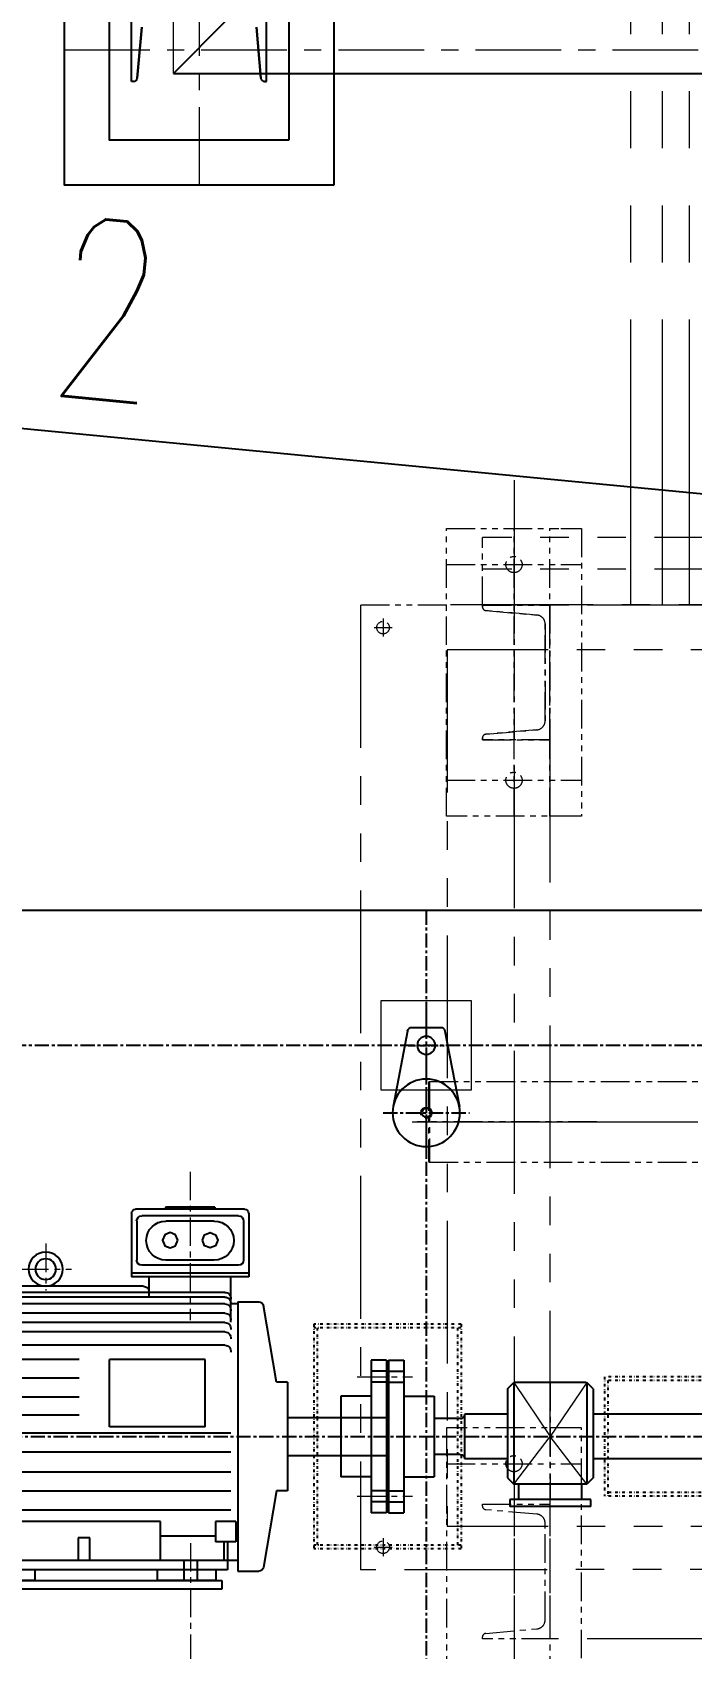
# Model space of a CAD drawing. Header units: millimetres. Extents: x -243837 to -5443, y 40 to 285140.
# Drawn here: x -233497 to -232764, y 136343 to 138140 of the extents above; entities that cross this region are included whole.
import ezdxf

# ---------------------------------------------------------------- set-up
doc = ezdxf.new("R2010")
doc.units = ezdxf.units.MM
for name, pattern in [('CENTER', [50.8, 31.75, -6.35, 6.35, -6.35]), ('DASHED', [0.75, 0.5, -0.25]), ('DIVIDE', [1.25, 0.5, -0.25, 0, -0.25, 0, -0.25]), ('HIDDEN', [0.375, 0.25, -0.125]), ('PHANTOM', [63.5, 31.75, -6.35, 6.35, -6.35, 6.35, -6.35])]:
    doc.linetypes.add(name, pattern=pattern)
for name, color, linetype, lineweight in [('CEN', 1, 'CENTER', 9), ('DIM', 1, 'Continuous', 9), ('PHANTAM', 21, 'PHANTOM', 0), ('R-OBJECT', 2, 'Continuous', 20)]:
    doc.layers.add(name, color=color, linetype=linetype, lineweight=lineweight)
for name, color, linetype in [('DAS', 3, 'DASHED'), ('DWG', 7, 'Continuous'), ('M_BLOCK', 7, 'Continuous'), ('M_CENTERLINE', 4, 'CENTER'), ('M_DIM', 1, 'Continuous'), ('M_SURROUND', 8, 'DIVIDE'), ('M_VIS', 2, 'Continuous'), ('object', 4, 'Continuous')]:
    doc.layers.add(name, color=color, linetype=linetype)
doc.styles.add('KA', font='romans.shx', dxfattribs={"width": 0.7})
doc.dimstyles.new('KAT', dxfattribs={"dimscale": 125, "dimtxt": 2.5, "dimasz": 2, "dimexe": 1, "dimexo": 0.06, "dimgap": 0.5, "dimtad": 1, "dimdec": 0, "dimzin": 0, "dimdsep": 46, "dimtxsty": 'KA', "dimcen": 1.5, "dimclrd": 1, "dimclre": 1, "dimclrt": 4, "dimadec": 0, "dimazin": 0, "dimtfac": 1, "dimtdec": 0, "dimtmove": 0, "dimatfit": 2, "dimfxl": 1.5, "dimtolj": 1, "dimtzin": 0, "dimarcsym": 0})

# ---------------------------------------------------------------- blocks, each defined once
blk = doc.blocks.new('A$C007C4DB9')
at = {"color": 8, "linetype": 'HIDDEN', "ltscale": 300}
blk.add_line((659.7, 132.6), (659.7, 1799.6), dxfattribs=at)
at = {"layer": 'CEN', "color": 8, "ltscale": 3}
for p, q in [((688.2, 1923.6), (688.2, 8.6)), ((538.2, 158.6), (3088.2, 158.6))]:
    blk.add_line(p, q, dxfattribs=at)
at = {"layer": 'DWG', "ltscale": 0.5}
for p, q in [((613.2, 123.6), (613.2, 198.6)), ((763.2, 123.6), (763.2, 198.6)), ((619.5, 127.3), (624.4, 184.1)), ((752, 184.1), (756.9, 127.3)), ((615.5, 123.6), (613.2, 123.6)), ((760.9, 123.6), (763.2, 123.6))]:
    blk.add_line(p, q, dxfattribs=at)
at = {"layer": 'DWG'}
for p, q in [((718.7, 191.6), (659.7, 132.6)), ((659.7, 132.6), (2966.7, 132.6))]:
    blk.add_line(p, q, dxfattribs=at)
at = {"layer": 'DWG', "color": 8, "ltscale": 0.5}
blk.add_lwpolyline([(838.2, 8.6), (838.2, 308.6), (538.2, 308.6), (538.2, 8.6)], close=True, dxfattribs=at)
at = {"layer": 'DWG', "ltscale": 0.5}
blk.add_lwpolyline([(788.2, 58.6), (788.2, 258.6), (588.2, 258.6), (588.2, 58.6)], close=True, dxfattribs=at)
for centre, start, end in [((615.5, 127.6), 270, 355), ((760.9, 127.6), 185, 270)]:
    blk.add_arc(centre, 4, start, end, dxfattribs=at)
at = {"layer": 'object', "color": 8, "linetype": 'Continuous'}
for p, q in [((624.4, 184.1), (619.5, 127.3)), ((756.9, 127.3), (752, 184.1)), ((763.2, 123.6), (760.9, 123.6))]:
    blk.add_line(p, q, dxfattribs=at)
blk = doc.blocks.new('A$C1EFB4AE3')
at = {"layer": 'M_VIS', "color": 8, "linetype": 'CENTER', "ltscale": 0.8}
blk.add_line((48, 157.8), (48, 0), dxfattribs=at)
at = {"layer": 'M_VIS', "color": 8}
for p, q in [((27.2, 138.9), (11.1, 55)), ((63.8, 143), (32.1, 143)), ((68.8, 138.9), (84.8, 55))]:
    blk.add_line(p, q, dxfattribs=at)
at = {"layer": 'M_VIS', "color": 8, "linetype": 'CENTER', "ltscale": 0.25}
blk.add_line((68, 123), (28, 123), dxfattribs=at)
at = {"layer": 'M_VIS', "color": 8, "linetype": 'CENTER', "ltscale": 0.5}
blk.add_line((96, 48), (0, 48), dxfattribs=at)
at = {"layer": 'M_VIS', "color": 7}
blk.add_circle((48, 123), 10, dxfattribs=at)
at = {"layer": 'M_VIS', "color": 8}
for radius in [37.5, 5]:
    blk.add_circle((48, 48), radius, dxfattribs=at)
for centre, radius, start, end in [((32.1, 138), 5, 90, 169.1661), ((63.8, 138), 5, 10.8339, 90), ((48, 48), 6, 335.1347, 283.3168)]:
    blk.add_arc(centre, radius, start, end, dxfattribs=at)
blk = doc.blocks.new('A$C3A6C5700')
at = {"color": 8}
for p, q in [((0, 131), (7, 138)), ((0, 131), (0, 32)), ((7, 138), (7, 25)), ((7.5, 138), (87.5, 138)), ((88, 138), (88, 25)), ((95, 131), (88, 138)), ((95, 131), (95, 32)), ((0, 32), (7, 25)), ((7, 25), (88, 25)), ((12.5, 8), (12.5, 25)), ((82.5, 8), (82.5, 25)), ((95, 32), (88, 25)), ((2.5, 8), (92.5, 8)), ((2.5, 8), (87.5, 8)), ((2.5, 0), (2.5, 8)), ((2.5, 0), (92.5, 0)), ((92.5, 8), (92.5, 0))]:
    blk.add_line(p, q, dxfattribs=at)
at = {"layer": 'CEN', "color": 8}
blk.add_line((47.5, 138), (47.5, 8), dxfattribs=at)
at = {"layer": 'DIM', "color": 8}
for p in [(7, 138), (88, 138), (7, 25), (88, 25)]:
    blk.add_line(p, (47.5, 78), dxfattribs=at)
blk = doc.blocks.new('A$C76C63C98')
at = {"color": 8}
for p, q in [((34, 170), (34, 0)), ((51, 170), (34, 170)), ((51, 170), (51, 0)), ((53, 170), (53, 0)), ((53, 170), (70, 170)), ((70, 170), (70, 0)), ((34, 130), (0, 130)), ((0, 130), (0, 40)), ((70, 130), (104, 130)), ((104, 130), (104, 40)), ((34, 40), (0, 40)), ((70, 40), (104, 40)), ((51, 0), (34, 0)), ((53, 0), (70, 0))]:
    blk.add_line(p, q, dxfattribs=at)
at = {"layer": 'CEN', "color": 8}
for p, q in [((85.7, 151.5), (24.3, 151.5)), ((85.7, 18.5), (24.3, 18.5))]:
    blk.add_line(p, q, dxfattribs=at)
at = {"layer": 'DAS', "color": 8}
for p, q in [((51, 157.5), (34, 157.5)), ((51, 145.5), (34, 145.5)), ((53, 157.5), (70, 157.5)), ((53, 145.5), (70, 145.5)), ((51, 24.5), (34, 24.5)), ((53, 24.5), (70, 24.5)), ((51, 12.5), (34, 12.5)), ((53, 12.5), (70, 12.5))]:
    blk.add_line(p, q, dxfattribs=at)
blk = doc.blocks.new('A$C1CD24016')
at = {"color": 8}
for p, q in [((157.9, 505.6), (279, 505.6)), ((191, 507.9), (245.9, 507.9)), ((191, 507.9), (191, 505.6)), ((245.9, 507.9), (245.9, 505.6)), ((153.3, 501.1), (153.3, 430.6)), ((159.1, 492.5), (159.1, 449.1)), ((164.8, 498.3), (272.1, 498.3)), ((191.6, 492.5), (245.4, 492.5)), ((277.8, 492.5), (277.8, 449.1)), ((283.6, 501.1), (283.6, 430.6)), ((153.3, 434.7), (283.6, 434.7)), ((164.8, 443.4), (272.1, 443.4)), ((191.6, 449.1), (245.4, 449.1)), ((153.3, 430.6), (283.6, 430.6)), ((173.1, 380.2), (173.1, 430.6)), ((263.9, 407.9), (263.9, 430.6)), ((270.6, 419.9), (560.4, 419.9)), ((567.2, 421.3), (567.2, 98.7)), ((623.1, 421.3), (567.2, 421.3)), ((623.1, 421.3), (675, 382.3)), ((122.4, 313.2), (137, 398.4)), ((165.5, 402.6), (141.9, 402.6)), ((165.5, 402.6), (165.5, 103.2)), ((165.5, 400.3), (173.1, 400.3)), ((179.8, 413.1), (560.4, 413.1)), ((179.8, 407.9), (560.4, 407.9)), ((179.8, 400.4), (560.4, 400.4)), ((179.8, 390), (560.4, 390)), ((179.8, 379.6), (560.4, 379.6)), ((675, 133), (675, 382.3)), ((179.8, 369.2), (560.4, 369.2)), ((179.8, 354.3), (560.4, 354.3)), ((201.5, 263.7), (201.5, 338.7)), ((201.5, 338.7), (308.2, 338.7)), ((308.2, 263.7), (308.2, 338.7)), ((341.6, 338.7), (567.2, 338.7)), ((110, 313.2), (122.4, 313.2)), ((110, 313.2), (110, 192.6)), ((341.6, 317.6), (567.2, 317.6)), ((341.6, 296.5), (567.2, 296.5)), ((110, 273.9), (0, 273.9)), ((0, 273.9), (0, 231.9)), ((341.6, 276.6), (567.2, 276.6)), ((173.1, 256.6), (567.2, 256.6)), ((201.5, 263.7), (308.2, 263.7)), ((173.1, 235.5), (567.2, 235.5)), ((110, 231.9), (0, 231.9)), ((173.1, 213.3), (567.2, 213.3)), ((110, 192.6), (122.4, 192.6)), ((122.4, 192.6), (137, 107.3)), ((173.1, 192.2), (567.2, 192.2)), ((173.1, 171), (567.2, 171)), ((167.6, 158.4), (190.1, 158.4)), ((167.6, 158.4), (167.6, 135.9)), ((190.1, 158.4), (190.1, 135.9)), ((251.4, 158.4), (431.7, 158.4)), ((251.4, 114.9), (251.4, 158.4)), ((431.7, 114.9), (431.7, 158.4)), ((563.7, 158.4), (541.2, 158.4)), ((541.2, 158.4), (541.2, 135.9)), ((563.7, 158.4), (563.7, 135.9)), ((167.6, 135.9), (190.1, 135.9)), ((176.9, 135.9), (176.9, 104.5)), ((181, 135.9), (181, 114.9)), ((190.1, 142), (251.4, 142)), ((329.9, 114.9), (329.9, 140.3)), ((329.9, 140.3), (342.8, 140.3)), ((342.8, 140.3), (342.8, 114.9)), ((431.7, 142), (522.1, 142)), ((516.3, 142), (516.3, 114.9)), ((522.1, 142), (522.1, 104.5)), ((563.7, 135.9), (541.2, 135.9)), ((623.1, 98.7), (675, 133)), ((165.5, 114.9), (567.2, 114.9)), ((165.5, 103.2), (141.9, 103.2)), ((165.5, 103.2), (141.9, 103.2)), ((176.9, 104.5), (562.7, 104.5)), ((183, 92.9), (183, 82.9)), ((507, 92.9), (183, 92.9)), ((190, 104.5), (190, 92.9)), ((190, 92.9), (255, 92.9)), ((255, 104.5), (255, 92.9)), ((391, 104.5), (391, 92.9)), ((391, 92.9), (500, 92.9)), ((500, 104.5), (500, 92.9)), ((507, 92.9), (507, 82.9)), ((623.1, 98.7), (567.2, 98.7)), ((623.1, 98.7), (623.1, 98.7)), ((183, 82.9), (507, 82.9))]:
    blk.add_line(p, q, dxfattribs=at)
for points in [[(204.8, 471.1), (202.3, 477.2), (196.3, 479.7), (190.2, 477.2), (187.7, 471.1), (190.2, 465.1), (196.3, 462.6), (202.3, 465.1)], [(232.1, 471.1), (234.6, 477.2), (240.6, 479.7), (246.7, 477.2), (249.2, 471.1), (246.7, 465.1), (240.6, 462.6), (234.6, 465.1)]]:
    blk.add_lwpolyline(points, close=True, dxfattribs=at)
for radius in [19, 11.5]:
    blk.add_circle((378.9, 439), radius, dxfattribs=at)
for centre, radius, start, end in [((157.9, 501.1), 4.55, 90, 180), ((279, 501.1), 4.55, 0, 90), ((164.8, 492.5), 5.75, 90, 180), ((191.6, 470.8), 21.7, 90, 270), ((245.4, 470.8), 21.7, 270, 90), ((272.1, 492.5), 5.75, 0, 90), ((164.8, 449.1), 5.75, 180, 270), ((272.1, 449.1), 5.75, 270, 0), ((270.6, 413.2), 6.76, 90, 187.0596), ((560.4, 413.2), 6.76, 0, 90), ((141.9, 397.6), 5, 90, 170.2806), ((179.8, 406.4), 6.76, 90, 187.0596), ((179.8, 401.1), 6.76, 90, 187.0596), ((179.8, 393.6), 6.76, 90, 187.0596), ((560.4, 406.4), 6.76, 0, 90), ((560.4, 401.1), 6.76, 0, 90), ((560.4, 393.6), 6.76, 0, 90), ((179.8, 383.2), 6.76, 90, 187.0596), ((179.8, 372.8), 6.76, 90, 187.0596), ((560.4, 383.2), 6.76, 0, 90), ((560.4, 372.8), 6.76, 0, 90), ((179.8, 362.4), 6.76, 90, 187.0596), ((560.4, 362.4), 6.76, 0, 90), ((179.8, 347.6), 6.76, 90, 187.0596), ((560.4, 347.6), 6.76, 0, 90), ((562.7, 109), 4.51, 270, 0), ((141.9, 108.2), 5, 189.7194, 270)]:
    blk.add_arc(centre, radius, start, end, dxfattribs=at)
at = {"layer": 'CEN', "color": 8}
for p, q in [((218.5, 547.4), (218.5, 382.2)), ((378.9, 467.5), (378.9, 415.1)), ((407.4, 439), (350.4, 439)), ((218, 134.4), (218, 0)), ((428, 134.4), (428, 0)), ((472, 134.4), (472, 0))]:
    blk.add_line(p, q, dxfattribs=at)
at = {"layer": 'DAS', "color": 8}
for p, q in [((210.5, 114.9), (210.5, 92.9)), ((225.5, 114.9), (225.5, 92.9)), ((420.5, 114.9), (420.5, 92.9)), ((435.5, 114.9), (435.5, 92.9)), ((464.5, 114.9), (464.5, 92.9)), ((479.5, 114.9), (479.5, 92.9))]:
    blk.add_line(p, q, dxfattribs=at)
blk = doc.blocks.new('A$C61FA1C5C')
at = {"color": 8}
blk.add_lwpolyline([(1723, 1128), (1823, 1128), (1823, 1228), (1723, 1228)], close=True, dxfattribs=at)
at = {"layer": 'M_CENTERLINE', "color": 8, "linetype": 'ByBlock', "ltscale": 3.5}
blk.add_line((643, 1328), (2413, 1328), dxfattribs=at)
at = {"layer": 'M_CENTERLINE', "color": 8, "linetype": 'CENTER', "ltscale": 0.5}
for p, q in [((1773, 1328), (1773, 158)), ((643, 1178), (2413, 1178))]:
    blk.add_line(p, q, dxfattribs=at)
at = {"layer": 'M_CENTERLINE', "color": 1, "linetype": 'CENTER', "ltscale": 0.5}
blk.add_line((2492.1, 743), (20.5, 743), dxfattribs=at)
at = {"layer": 'M_DIM', "color": 8}
blk.add_line((1730.2, 768), (1730.2, 768), dxfattribs=at)
at = {"layer": 'M_SURROUND', "color": 8, "ltscale": 6}
for p, q in [((1734.1, 868), (1734.1, 618)), ((1734.1, 868), (1898.1, 868)), ((1734.1, 864), (1898.1, 864)), ((1738.1, 864), (1738.1, 618)), ((1894.1, 864), (1894.1, 618)), ((1898.1, 868), (1898.1, 618)), ((1244.2, 809.3), (1575, 809.3)), ((1575, 809.3), (1575, 676.7)), ((1244.2, 805.3), (1575, 805.3)), ((1571, 805.3), (1571, 676.7)), ((1244.2, 680.7), (1575, 680.7)), ((1244.2, 676.7), (1575, 676.7)), ((1734.1, 622), (1898.1, 622)), ((1734.1, 618), (1898.1, 618))]:
    blk.add_line(p, q, dxfattribs=at)
at = {"layer": 'M_VIS', "color": 8}
for p, q in [((1228, 768), (1587.6, 768)), ((1682.6, 768), (1730.2, 768)), ((1730.2, 718), (1730.2, 768)), ((1735.2, 763), (1764.1, 763)), ((1735.2, 723), (1764.1, 723)), ((1228, 718), (1587.6, 718)), ((1682.6, 718), (1730.2, 718))]:
    blk.add_line(p, q, dxfattribs=at)
for centre, start, end in [((1735.2, 768), 180, 270), ((1735.2, 718), 90, 180)]:
    blk.add_arc(centre, 5, start, end, dxfattribs=at)
at = {"layer": 'M_BLOCK', "color": 8}
blk.add_blockref('A$C1EFB4AE3', (1725, 1055), dxfattribs=at)
at = {"layer": 'M_VIS', "color": 8}
for name, p in [('A$C1CD24016', (1817.1, 490.1)), ('A$C76C63C98', (1764.1, 658)), ('A$C3A6C5700', (1587.6, 665))]:
    blk.add_blockref(name, p, dxfattribs=at)
blk = doc.blocks.new('A$C4B0E0C6E')
at = {"layer": 'PHANTAM', "color": 8, "ltscale": 10}
for p, q in [((1160, 1303.1, 11.3), (1160, 7623, 16)), ((1195, 1303.1, 11.3), (1195, 7623, 16)), ((1225, 1303.1, 11.3), (1225, 7623, 16))]:
    blk.add_line(p, q, dxfattribs=at)
at = {"layer": 'PHANTAM', "color": 8, "ltscale": 5}
for p, q in [((1030, 1442.1, 176.4), (1030, 0, 176.4)), ((2615, 1378.1, 176.4), (995, 1378.1, 176.4)), ((2615, 1343.1, 176.4), (995, 1343.1, 176.4)), ((859.5, 1303.1, 9.6), (859.5, 230.2, 9.6)), ((2705.5, 1303.1, 9.6), (954.5, 1303.2, 9.6)), ((2615, 1303.1, 176.4), (995, 1303.1, 176.4)), ((2540, 1303.1, 176.4), (1070, 1303.1, 176.4)), ((955.6, 1253.2, 9.6), (955.6, 278.1, 9.6)), ((2655.5, 1253.2, 9.6), (955.6, 1253.2, 9.6)), ((1070, 1153.1, 176.4), (1070, 153.1, 176.4)), ((2655.5, 278.1, 9.6), (955.6, 278.1, 9.6)), ((2654.4, 230.3, 9.6), (859.5, 230.2, 9.6)), ((2540, 153.1, 176.4), (1070, 153.1, 176.4))]:
    blk.add_line(p, q, dxfattribs=at)
at = {"layer": 'PHANTAM', "color": 8}
for p, q in [((955, 1068.2, 176.4), (955, 1388.1, 176.4)), ((955, 1388.1, 176.4), (1105, 1388.1, 176.4)), ((1030, 1068.2, 176.4), (1030, 1388.1, 176.4)), ((1070, 1068.2, 176.4), (1070, 1388.1, 176.4)), ((1070, 1388.1, 176.4), (1080, 1388.1, 176.4)), ((1105, 1388.1, 176.4), (1105, 1068.2, 176.4)), ((995, 1303.1, 176.4), (995, 1378.1, 176.4)), ((955, 1348.1, 125.2), (1105, 1348.1, 125.2)), ((955, 1303.1, 9.6), (859.5, 1303.1, 9.6)), ((1070, 1303.1, 176.4), (995, 1303.1, 176.4)), ((995, 1303.1, 176.4), (995, 1300.9, 176.4)), ((995, 1300.9, 176.4), (995, 1303.1, 176.4)), ((995, 1303.1, 176.4), (1070, 1303.1, 176.4)), ((998.7, 1296.9, 176.4), (1055.5, 1291.9, 176.4)), ((1055.5, 1291.9, 176.4), (998.7, 1296.9, 176.4)), ((1030, 1303.1, 176.4), (1030, 1153.1, 176.4)), ((1070, 1153.1, 176.4), (1070, 1303.1, 176.4)), ((1070, 1303.1, 176.4), (1070, 1153.1, 176.4)), ((874.5, 1278, 9.6), (894.5, 1278, 9.6)), ((884.5, 1288, 9.6), (884.5, 1268, 9.6)), ((1064.6, 1282, 176.4), (1064.6, 1174.3, 176.4)), ((1064.6, 1174.3, 176.4), (1064.6, 1282, 176.4)), ((995, 1155.4, 176.4), (995, 1153.1, 176.4)), ((995, 1153.1, 176.4), (995, 1155.4, 176.4)), ((995, 1153.1, 176.4), (1070, 1153.1, 176.4)), ((1070, 1153.1, 176.4), (995, 1153.1, 176.4)), ((1055.5, 1164.4, 176.4), (998.7, 1159.4, 176.4)), ((998.7, 1159.4, 176.4), (1055.5, 1164.4, 176.4)), ((955, 1108.2, 125.2), (1105, 1108.2, 125.2)), ((1105, 1068.2, 176.4), (955, 1068.2, 176.4)), ((1080, 1068.2, 176.4), (1070, 1068.2, 176.4)), ((935, 772.3, 10.3), (936, 773.3, 10.3)), ((935, 772.3, 10.3), (936, 773.3, 10.3)), ((936, 773.3, 10.3), (1286.3, 773.3, 10.3)), ((936, 773.3, 10.3), (936, 683.3, 10.3)), ((935, 772.3, 10.3), (935, 684.3, 10.3)), ((1122, 728.3, 10.3), (922.5, 728.3, 10.3)), ((935, 684.3, 10.3), (936, 683.3, 10.3)), ((936, 683.3, 10.3), (1286.3, 683.3, 10.3)), ((1105, 388.1, 176.4), (955, 388.1, 176.4)), ((955, 388.1, 176.4), (955, 68.2, 176.4)), ((1030, 388.1, 176.4), (1030, 68.2, 176.4)), ((1070, 388.1, 176.4), (1070, 68.2, 176.4)), ((1080, 388.1, 176.4), (1070, 388.1, 176.4)), ((1105, 68.2, 176.4), (1105, 388.1, 176.4)), ((955, 348.1, 125.2), (1105, 348.1, 125.2)), ((995, 300.9, 176.4), (995, 303.1, 176.4)), ((995, 303.1, 176.4), (1070, 303.1, 176.4)), ((995, 300.9, 176.4), (995, 303.1, 176.4)), ((995, 303.1, 176.4), (1070, 303.1, 176.4)), ((1055.5, 291.9, 176.4), (998.7, 296.9, 176.4)), ((1055.5, 291.9, 176.4), (998.7, 296.9, 176.4)), ((1030, 303.1, 176.4), (1030, 153.1, 176.4)), ((1070, 303.1, 176.4), (1070, 153.1, 176.4)), ((1070, 303.1, 176.4), (1070, 153.1, 176.4)), ((1064.6, 174.3, 176.4), (1064.6, 282, 176.4)), ((1064.6, 174.3, 176.4), (1064.6, 282, 176.4)), ((874.5, 255.2, 9.6), (894.5, 255.2, 9.6)), ((884.5, 265.2, 9.6), (884.5, 245.2, 9.6)), ((998.7, 159.4, 176.4), (1055.5, 164.4, 176.4)), ((998.7, 159.4, 176.4), (1055.5, 164.4, 176.4)), ((995, 153.1, 176.4), (995, 155.4, 176.4)), ((995, 153.1, 176.4), (995, 155.4, 176.4)), ((1070, 153.1, 176.4), (995, 153.1, 176.4)), ((1070, 153.1, 176.4), (995, 153.1, 176.4)), ((1070, 153.1, 176.4), (995, 153.1, 176.4))]:
    blk.add_line(p, q, dxfattribs=at)
at = {"layer": 'PHANTAM', "color": 1, "ltscale": 10}
blk.add_line((916.8, 728.3, 9.6), (2693.2, 728.3, 9.6), dxfattribs=at)
at = {"layer": 'PHANTAM', "color": 8}
for centre, radius in [((1030, 1348.1, 125.2), 9), ((884.5, 1278, 9.6), 7), ((1030, 1108.2, 125.2), 9), ((1030, 348.1, 125.2), 9), ((884.5, 255.2, 9.6), 7)]:
    blk.add_circle(centre, radius, dxfattribs=at)
for centre, radius, start, end in [((999, 1300.9, 176.4), 4, 180, 265), ((999, 1300.9, 176.4), 4, 180, 265), ((1054.6, 1282, 176.4), 10, 360, 85), ((1054.6, 1282, 176.4), 10, 0, 85), ((1054.6, 1174.3, 176.4), 10, 275, 0), ((1054.6, 1174.3, 176.4), 10, 275, 0), ((999, 1155.4, 176.4), 4, 95, 180), ((999, 1155.4, 176.4), 4, 95, 180), ((999, 300.9, 176.4), 4, 180, 265), ((999, 300.9, 176.4), 4, 180, 265), ((1054.6, 282, 176.4), 10, 360, 85), ((1054.6, 282, 176.4), 10, 0, 85), ((1054.6, 174.3, 176.4), 10, 275, 0), ((1054.6, 174.3, 176.4), 10, 275, 0), ((999, 155.4, 176.4), 4, 95, 180), ((999, 155.4, 176.4), 4, 95, 180)]:
    blk.add_arc(centre, radius, start, end, dxfattribs=at)
blk = doc.blocks.new('A$C5135598A')
at = {"color": 8, "ltscale": 10}
blk.add_blockref('A$C4B0E0C6E', (377.3, 0, 0), dxfattribs=at)
blk = doc.blocks.new('*D1095')
at = {"color": 1, "lineweight": -2, "transparency": 16777216}
for p, q in [((-234291, 139088.4), (-234291, 139248.4)), ((-234189.7, 138928.4), (-234371, 138928.4)), ((-234291, 138928.4), (-234291, 138678.4)), ((-232266.7, 138678.4), (-234371, 138678.4)), ((-234291, 138518.4), (-234291, 137918.4))]:
    blk.add_line(p, q, dxfattribs=at)
at = {"color": 1, "transparency": 16777216}
for points in [[(-234317.7, 139088.4), (-234264.3, 139088.4), (-234291, 138928.4)], [(-234317.7, 138518.4), (-234264.3, 138518.4), (-234291, 138678.4)]]:
    blk.add_solid(points, dxfattribs=at)
at = {"layer": 'DEFPOINTS', "color": 0, "transparency": 16777216}
for p in [(-234109.7, 138928.4, 47.4), (-234291, 138678.4), (-232186.7, 138678.4, 47.4)]:
    blk.add_point(p, dxfattribs=at)
at = {"color": 4, "transparency": 16777216, "insert": (-234431, 138138.4), "char_height": 200, "attachment_point": 5, "rotation": 90, "style": 'KA'}
blk.add_mtext('\\A1;250', dxfattribs=at)
blk = doc.blocks.new('*D1098')
at = {"color": 1, "lineweight": -2, "transparency": 16777216}
for p, q in [((-234794.3, 138848.7), (-234899.6, 137753.4)), ((-232194.3, 138598.7), (-232299.6, 137503.4)), ((-234732.7, 137817.8), (-232451.3, 137598.4))]:
    blk.add_line(p, q, dxfattribs=at)
at = {"color": 1, "transparency": 16777216}
for points in [[(-234730.2, 137844.3), (-234735.3, 137791.2), (-234892, 137833.1)], [(-232448.7, 137624.9), (-232453.8, 137571.8), (-232292, 137583.1)]]:
    blk.add_solid(points, dxfattribs=at)
at = {"layer": 'DEFPOINTS', "color": 0, "transparency": 16777216}
for p in [(-234786.7, 138928.4, 47.4), (-232186.7, 138678.4, 47.4), (-232292, 137583.1)]:
    blk.add_point(p, dxfattribs=at)
at = {"color": 4, "transparency": 16777216, "insert": (-233592.3, 137848.8), "char_height": 200, "attachment_point": 5, "rotation": 354.5077, "style": 'KA'}
blk.add_mtext('\\A1;2612', dxfattribs=at)

msp = doc.modelspace()

# ---------------------------------------------------------------- block references
at = {"color": 8, "ltscale": 10}
msp.add_blockref('A$C5135598A', (-234368.96, 136200.37, 50.87), dxfattribs=at)
at = {"layer": 'R-OBJECT', "ltscale": 10}
msp.add_blockref('A$C007C4DB9', (-233999.88, 137962.22, 47.42), dxfattribs=at)
at = {"layer": 'R-OBJECT', "ltscale": 10, "xscale": -1}
msp.add_blockref('A$C61FA1C5C', (-231286.19, 135835.71, 47.42), dxfattribs=at)

# ---------------------------------------------------------------- dimensions: what is measured, and where the dimension line sits
dim = msp.add_linear_dim(base=(-234291, 138678.36), p1=(-234109.72, 138928.36, 47.42), p2=(-232186.67, 138678.36, 47.42), angle=90, dimstyle='KAT', override={"dimscale": 80, "dimexo": 1, "dimfxl": 0.18, "dimarcsym": 1})
dim.commit()
dim.dimension.update_dxf_attribs({"geometry": '*D1095', "text_midpoint": (-234431, 138138.36)})
dim = msp.add_linear_dim(base=(-232291.99, 137583.08), p1=(-234786.67, 138928.36, 47.42), p2=(-232186.67, 138678.36, 47.42), angle=354.50768, dimstyle='KAT', override={"dimscale": 80, "dimexo": 1, "dimfxl": 0.18, "dimarcsym": 1})
dim.commit()
dim.dimension.update_dxf_attribs({"geometry": '*D1098', "text_midpoint": (-233605.72, 137709.4), "dimtype": 161})

doc.saveas('drawing.dxf')
